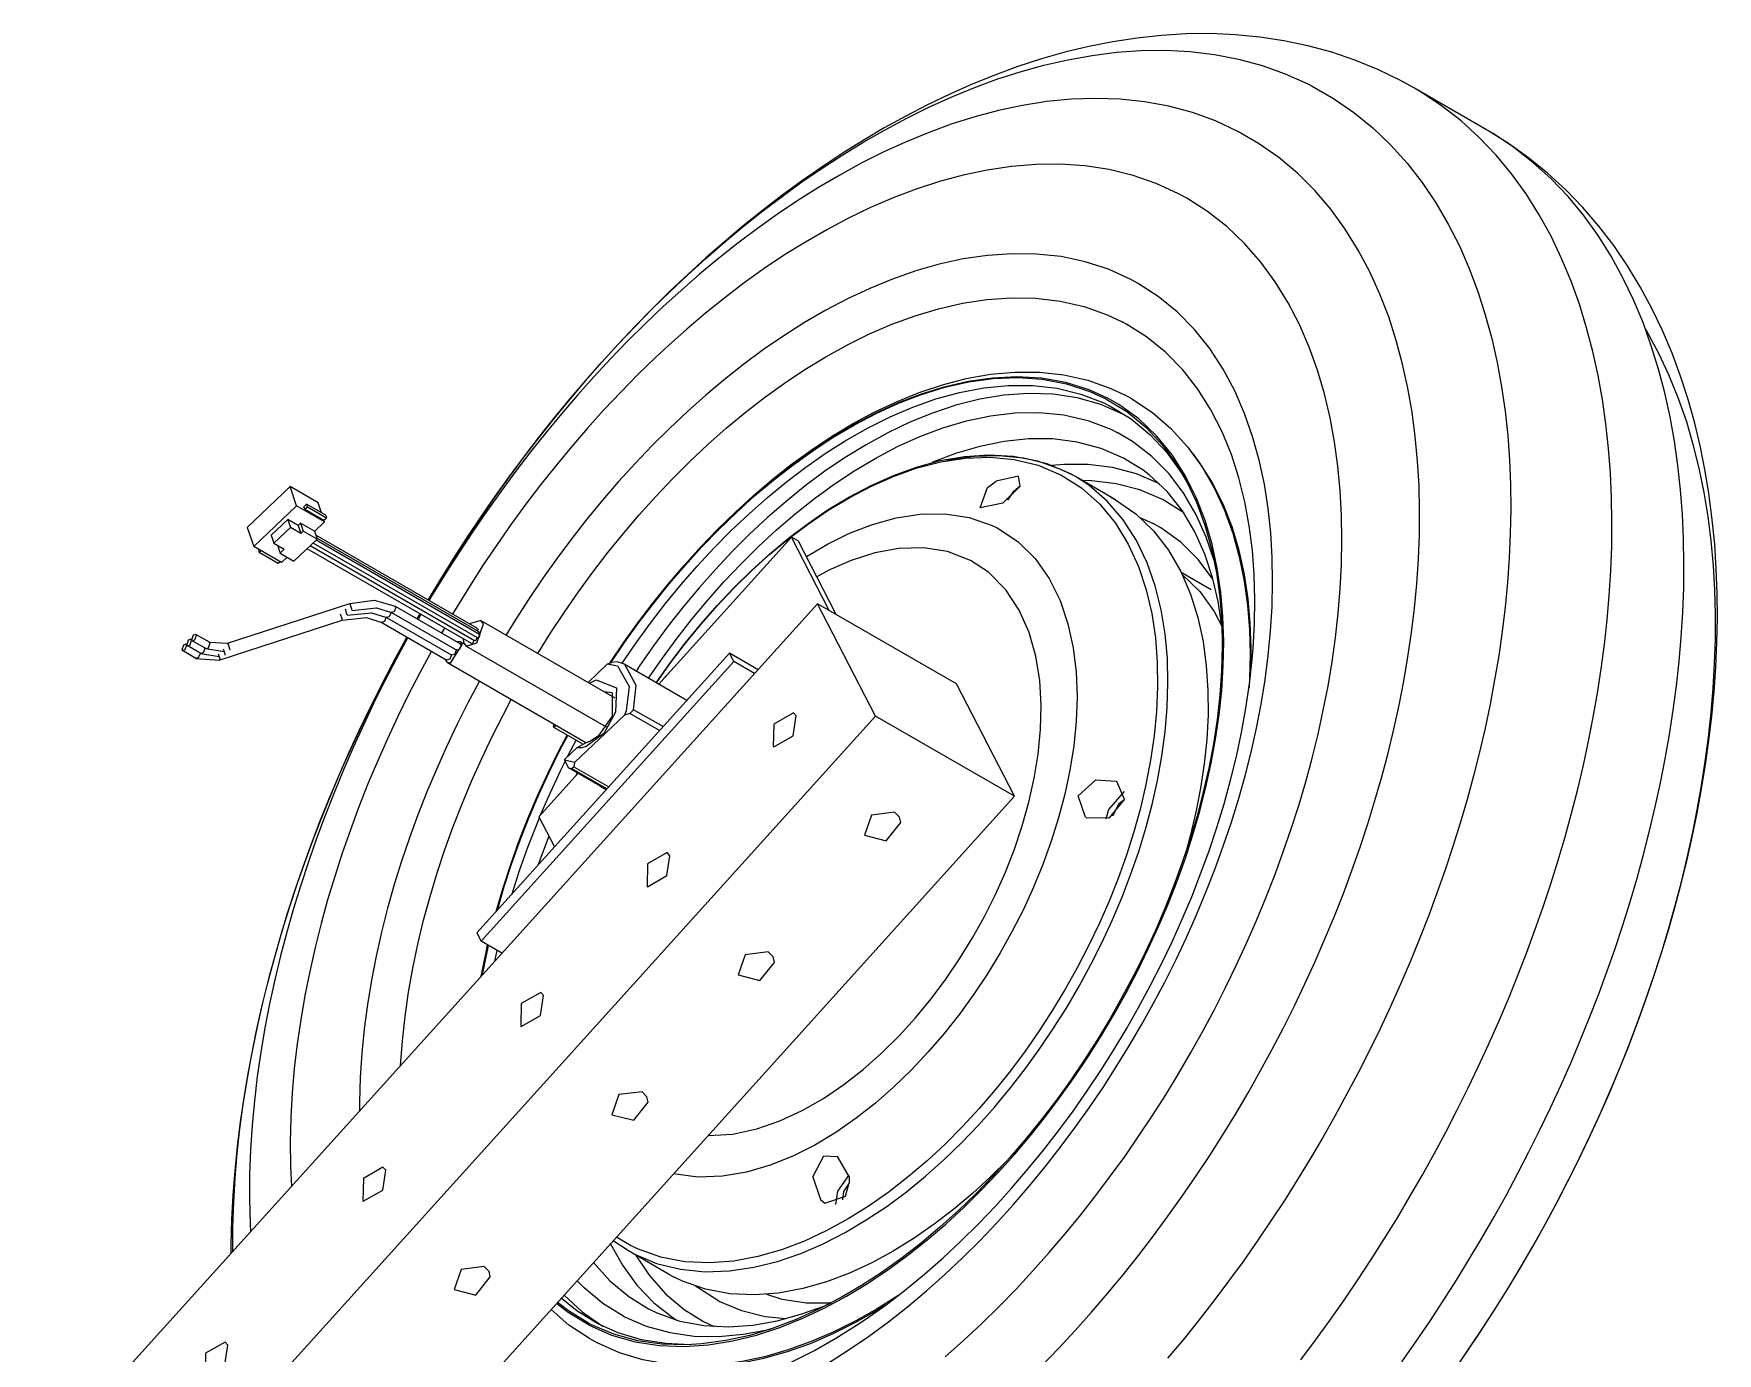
# Model space of a CAD drawing. Header units: millimetres. Extents: x -912 to 1332, y -1066 to 1362.
# Drawn here: x 989.4 to 1332.1, y 463.1 to 731.7 of the extents above; entities that cross this region are included whole.
import ezdxf

# ---------------------------------------------------------------- set-up
doc = ezdxf.new("R2010")
doc.units = ezdxf.units.MM
doc.layers.add('IsoView', color=7, linetype='CONTINUOUS')

msp = doc.modelspace()

# ---------------------------------------------------------------- linework, layer by layer
at = {"layer": 'IsoView'}
for p, q in [((1285.17, 712.18), (1270.53, 720.63)), ((1209.66, 636.84), (1201.47, 641.57)), ((1041.65, 639.53), (1032.89, 631.23)), ((1042.94, 635.61), (1041.65, 639.53)), ((1047.3, 636.26), (1041.65, 639.53)), ((1034.19, 627.32), (1042.94, 635.61)), ((1048.6, 632.35), (1042.94, 635.61)), ((1044.43, 635.44), (1044.97, 635.95)), ((1044.6, 634.92), (1044.43, 635.44)), ((1044.6, 634.92), (1045.14, 635.43)), ((1044.6, 634.92), (1048.49, 632.67)), ((1048.86, 633.7), (1044.97, 635.95)), ((1045.14, 635.43), (1044.97, 635.95)), ((1045.14, 635.43), (1049.03, 633.18)), ((1047.98, 634.21), (1047.3, 636.26)), ((1032.89, 631.23), (1034.19, 627.32)), ((1041.12, 632.83), (1037.76, 629.64)), ((1041.66, 631.2), (1038.3, 628.01)), ((1043.25, 631.61), (1041.12, 632.83)), ((1041.12, 632.83), (1041.66, 631.2)), ((1043.79, 629.97), (1041.66, 631.2)), ((1043.74, 632.07), (1043.25, 631.61)), ((1043.25, 631.61), (1043.79, 629.97)), ((1046.57, 630.44), (1043.74, 632.07)), ((1043.74, 632.07), (1044.28, 630.44)), ((1046.57, 630.42), (1048.6, 632.35)), ((1048.49, 632.67), (1049.03, 633.18)), ((1048.6, 632.35), (1048.49, 632.67)), ((1048.86, 633.7), (1049.03, 633.18)), ((1039.84, 624.05), (1034.19, 627.32)), ((1037.76, 629.64), (1038.3, 628.01)), ((1038.3, 628.01), (1040.42, 626.78)), ((1039.03, 627.59), (1039.56, 625.97)), ((1042.39, 624.34), (1047.11, 628.81)), ((1044.28, 630.44), (1043.79, 629.97)), ((1047.11, 628.81), (1044.28, 630.44)), ((1079.13, 608.14), (1045.67, 627.45)), ((1079.73, 608.71), (1046.28, 628.02)), ((1046.57, 630.44), (1047.11, 628.81)), ((1079.77, 610.62), (1046.83, 629.64)), ((1080.16, 609.45), (1046.92, 628.63)), ((1079.96, 610.03), (1047.02, 629.05)), ((1143.67, 629.23), (1116.65, 599.32)), ((1145.08, 628.41), (1143.67, 629.23)), ((1151.36, 614.32), (1143.67, 629.23)), ((1152.78, 613.5), (1145.08, 628.41)), ((1035.22, 626.72), (1035.14, 626.64)), ((1035.14, 626.64), (1035.31, 626.11)), ((1035.67, 626.46), (1035.31, 626.11)), ((1039.2, 623.87), (1035.31, 626.11)), ((1039.56, 624.21), (1039.2, 623.87)), ((1040.42, 626.78), (1039.56, 625.97)), ((1039.56, 625.97), (1042.39, 624.34)), ((1039.84, 624.05), (1041, 625.14)), ((1078.52, 607.56), (1045.07, 626.88)), ((1229.12, 618.51), (1223.03, 622.02)), ((1149, 615.68), (956.2, 402.21)), ((1028.88, 607.66), (1053.76, 615.75)), ((1062.24, 613.87), (1075.53, 606.2)), ((1062.99, 615.17), (1076.28, 607.5)), ((1160.8, 592.81), (1149, 615.68)), ((1177.29, 599.35), (1149, 615.68)), ((1027.35, 604.25), (1052.23, 612.34)), ((1060.25, 611.88), (1073.54, 604.21)), ((1061.25, 612.88), (1074.54, 605.2)), ((1080.45, 612.28), (1107.72, 596.53)), ((1020.53, 607.4), (1020.43, 607.46)), ((1023.43, 605.56), (1020.68, 607.15)), ((1021.52, 608.39), (1021.43, 608.45)), ((1024.43, 606.56), (1021.67, 608.15)), ((1025.18, 607.86), (1022.42, 609.45)), ((1076.16, 608.02), (1077.04, 607.51)), ((1077.45, 607.08), (1105.98, 590.61)), ((1022.43, 604.57), (1019.68, 606.16)), ((1073.66, 603.69), (1101.81, 587.44)), ((1131.02, 605.61), (1079.61, 548.69)), ((1080.49, 546.97), (1131.91, 603.9)), ((1102.27, 599.68), (1106.25, 603.45)), ((1122.36, 596.02), (1109.6, 603.39)), ((1136.87, 602.24), (1131.02, 605.61)), ((1131.91, 603.9), (1131.02, 605.61)), ((1136.15, 601.45), (1131.91, 603.9)), ((1189.08, 576.48), (1177.29, 599.35)), ((1099.53, 583.37), (1109.7, 593)), ((1116.79, 589.85), (1110.78, 593.32)), ((1117.52, 590.66), (1111.53, 594.12)), ((968, 379.33), (1160.8, 592.81)), ((1095.24, 590.63), (1095.31, 590.52)), ((1095.75, 590.93), (1095.31, 590.52)), ((1101.13, 587.16), (1095.31, 590.52)), ((1189.08, 576.48), (1160.8, 592.81)), ((1099.98, 586.37), (1097.47, 583.99)), ((1097.47, 583.99), (1097.49, 583.83)), ((1100.26, 581.16), (1092.26, 572.3)), ((1104.68, 578.61), (1098.31, 582.28)), ((1106.07, 577.98), (1098.88, 582.13)), ((1099.37, 582.51), (1106.46, 578.42)), ((1047.7, 419.93), (1189.08, 576.48)), ((1092.26, 572.3), (1095.41, 566.18)), ((1079.61, 548.69), (1080.49, 546.97)), ((1084.74, 544.52), (1080.49, 546.97)), ((1152.99, 503.16), (1153.03, 503.13)), ((1118.66, 479.22), (1110.47, 483.95))]:
    msp.add_line(p, q, dxfattribs=at)
for points in [[(1267.51, 722.29), (1263.01, 724.46), (1258.38, 726.35), (1253.64, 727.96), (1248.82, 729.27), (1243.93, 730.31), (1238.99, 731.05), (1234.01, 731.53), (1229.01, 731.74), (1224.01, 731.68), (1219.02, 731.39), (1214.05, 730.85), (1209.11, 730.09), (1204.21, 729.12), (1199.35, 727.94), (1194.54, 726.58), (1189.78, 725.04), (1185.09, 723.32), (1180.45, 721.45), (1175.88, 719.43), (1171.37, 717.26), (1166.93, 714.97), (1162.55, 712.55), (1158.25, 710), (1154.01, 707.35), (1149.84, 704.59), (1145.74, 701.73), (1141.7, 698.78), (1137.74, 695.73), (1133.84, 692.6), (1130.01, 689.39), (1126.25, 686.1), (1122.55, 682.73), (1118.92, 679.29), (1115.36, 675.79), (1111.86, 672.21), (1108.43, 668.58), (1105.06, 664.88), (1101.76, 661.13), (1098.52, 657.32), (1095.35, 653.45), (1092.24, 649.53), (1089.2, 645.56), (1086.23, 641.55), (1083.31, 637.48), (1080.47, 633.37), (1077.69, 629.21), (1074.98, 625.01), (1072.33, 620.77), (1069.75, 616.49), (1069.71, 616.43)], [(1069.71, 616.43), (1072.29, 620.71), (1074.94, 624.95), (1077.65, 629.15), (1080.43, 633.31), (1083.28, 637.42), (1086.19, 641.49), (1089.16, 645.5), (1092.2, 649.47), (1095.31, 653.39), (1098.48, 657.25), (1101.72, 661.06), (1105.03, 664.82), (1108.4, 668.51), (1111.83, 672.14), (1115.34, 675.71), (1118.9, 679.21), (1122.54, 682.64), (1126.25, 686), (1130.02, 689.28), (1133.86, 692.48), (1137.78, 695.59), (1141.76, 698.62), (1145.81, 701.54), (1149.93, 704.37), (1154.13, 707.09), (1158.4, 709.7), (1162.74, 712.18), (1167.15, 714.53), (1171.63, 716.75), (1176.18, 718.81), (1180.81, 720.71), (1185.5, 722.44), (1190.25, 723.98), (1195.07, 725.32), (1199.94, 726.44), (1204.87, 727.32), (1209.83, 727.95), (1214.81, 728.3), (1219.81, 728.35), (1224.8, 728.09), (1229.77, 727.49), (1234.67, 726.54), (1239.5, 725.23), (1244.2, 723.54), (1248.76, 721.49), (1249.69, 721.02)], [(1249.69, 721.02), (1254.02, 718.53), (1258.14, 715.7), (1262.02, 712.54), (1265.63, 709.09), (1268.98, 705.38), (1272.06, 701.44), (1274.85, 697.29), (1277.37, 692.98), (1279.63, 688.52), (1281.64, 683.94), (1283.4, 679.26), (1284.92, 674.5), (1286.23, 669.67), (1287.32, 664.79), (1288.22, 659.87), (1288.93, 654.92), (1289.47, 649.95), (1289.83, 644.97), (1290.04, 639.97), (1290.1, 634.97), (1290.01, 629.97), (1289.79, 624.98), (1289.43, 619.99), (1288.95, 615.01), (1288.36, 610.05), (1287.65, 605.1), (1286.82, 600.17), (1285.9, 595.25), (1284.87, 590.36), (1283.74, 585.49), (1282.52, 580.64), (1281.2, 575.82), (1279.8, 571.02), (1278.31, 566.25), (1276.73, 561.5), (1275.07, 556.79), (1273.33, 552.1), (1271.52, 547.44), (1269.62, 542.81), (1267.65, 538.22), (1265.6, 533.66), (1263.48, 529.13), (1261.29, 524.63), (1259.03, 520.18), (1256.69, 515.75), (1254.29, 511.37), (1251.82, 507.02), (1249.28, 502.71), (1246.68, 498.45), (1244.01, 494.22), (1241.27, 490.04), (1238.46, 485.9), (1235.59, 481.81), (1232.65, 477.76), (1229.65, 473.76), (1226.58, 469.81), (1223.45, 465.92), (1220.25, 462.07)], [(1247.36, 461.75), (1250.35, 465.76), (1253.29, 469.8), (1256.16, 473.9), (1258.97, 478.03), (1261.71, 482.21), (1264.4, 486.43), (1267.02, 490.69), (1269.57, 494.99), (1272.07, 499.32), (1274.49, 503.69), (1276.86, 508.1), (1279.15, 512.54), (1281.38, 517.02), (1283.54, 521.53), (1285.63, 526.07), (1287.66, 530.64), (1289.61, 535.24), (1291.49, 539.88), (1293.29, 544.54), (1295.02, 549.23), (1296.68, 553.95), (1298.25, 558.69), (1299.75, 563.46), (1301.16, 568.26), (1302.49, 573.08), (1303.73, 577.92), (1304.88, 582.79), (1305.94, 587.68), (1306.9, 592.58), (1307.76, 597.51), (1308.53, 602.45), (1309.18, 607.41), (1309.73, 612.38), (1310.16, 617.36), (1310.47, 622.35), (1310.65, 627.34), (1310.7, 632.34), (1310.62, 637.34), (1310.39, 642.34), (1310.01, 647.32), (1309.47, 652.29), (1308.77, 657.24), (1307.88, 662.16), (1306.81, 667.05), (1305.54, 671.88), (1304.07, 676.66), (1302.38, 681.37), (1300.46, 685.98), (1298.3, 690.49), (1295.89, 694.87), (1293.23, 699.1), (1290.3, 703.16), (1287.12, 707.01), (1283.67, 710.63), (1279.97, 714), (1276.03, 717.07), (1271.87, 719.84), (1270.53, 720.63)], [(1270.53, 720.63), (1267.51, 722.29)], [(1270.53, 720.63), (1268.09, 721.97)], [(1234.54, 711.84), (1230.01, 713.96), (1225.31, 715.66), (1220.49, 716.97), (1215.57, 717.88), (1210.6, 718.41), (1205.6, 718.57), (1200.61, 718.4), (1195.63, 717.92), (1190.69, 717.14), (1185.8, 716.1), (1180.97, 714.81), (1176.21, 713.3), (1171.51, 711.58), (1166.89, 709.67), (1162.35, 707.59), (1157.88, 705.34), (1153.49, 702.95), (1149.18, 700.41), (1144.95, 697.75), (1140.8, 694.96), (1136.72, 692.07), (1132.72, 689.07), (1128.8, 685.96), (1124.96, 682.77), (1121.19, 679.48), (1117.49, 676.12), (1113.87, 672.67), (1110.32, 669.15), (1106.85, 665.55), (1103.45, 661.89), (1100.12, 658.16), (1096.86, 654.37), (1093.67, 650.51), (1090.56, 646.6), (1087.51, 642.63), (1084.54, 638.61), (1081.64, 634.54), (1078.81, 630.42), (1076.06, 626.25), (1073.37, 622.03), (1070.76, 617.76), (1069.9, 616.32)], [(1194.54, 460.46), (1198.01, 464.06), (1201.42, 467.72), (1204.75, 471.45), (1208.01, 475.24), (1211.19, 479.1), (1214.31, 483.01), (1217.35, 486.98), (1220.32, 491), (1223.22, 495.07), (1226.05, 499.19), (1228.81, 503.36), (1231.49, 507.58), (1234.1, 511.85), (1236.64, 516.15), (1239.1, 520.51), (1241.49, 524.9), (1243.8, 529.33), (1246.04, 533.8), (1248.2, 538.31), (1250.27, 542.86), (1252.27, 547.45), (1254.19, 552.06), (1256.02, 556.72), (1257.76, 561.4), (1259.42, 566.12), (1260.98, 570.87), (1262.46, 575.65), (1263.83, 580.45), (1265.11, 585.29), (1266.29, 590.15), (1267.36, 595.03), (1268.32, 599.94), (1269.16, 604.87), (1269.89, 609.81), (1270.49, 614.78), (1270.97, 619.75), (1271.3, 624.74), (1271.49, 629.74), (1271.54, 634.74), (1271.42, 639.74), (1271.13, 644.73), (1270.66, 649.71), (1270.01, 654.66), (1269.15, 659.59), (1268.08, 664.47), (1266.78, 669.3), (1265.25, 674.06), (1263.45, 678.72), (1261.39, 683.28), (1259.04, 687.69), (1256.4, 691.93), (1253.46, 695.98), (1250.22, 699.78), (1246.68, 703.31), (1242.85, 706.53), (1238.76, 709.4), (1234.54, 711.84)], [(1267.93, 461.35), (1270.8, 465.44), (1273.61, 469.58), (1276.36, 473.76), (1279.04, 477.98), (1281.66, 482.23), (1284.22, 486.53), (1286.71, 490.87), (1289.14, 495.24), (1291.5, 499.64), (1293.8, 504.09), (1296.03, 508.56), (1298.19, 513.07), (1300.28, 517.61), (1302.3, 522.18), (1304.25, 526.79), (1306.13, 531.42), (1307.94, 536.08), (1309.67, 540.77), (1311.32, 545.49), (1312.9, 550.24), (1314.39, 555.01), (1315.8, 559.81), (1317.13, 564.63), (1318.37, 569.47), (1319.52, 574.34), (1320.58, 579.22), (1321.54, 584.13), (1322.41, 589.05), (1323.17, 593.99), (1323.83, 598.95), (1324.37, 603.92), (1324.8, 608.9), (1325.11, 613.89), (1325.3, 618.89), (1325.35, 623.89), (1325.26, 628.89), (1325.04, 633.88), (1324.66, 638.87), (1324.12, 643.84), (1323.41, 648.79), (1322.53, 653.71), (1321.46, 658.59), (1320.19, 663.43), (1318.71, 668.21), (1317.02, 672.91), (1315.1, 677.53), (1312.94, 682.04), (1310.54, 686.42), (1307.87, 690.65), (1304.95, 694.7), (1301.76, 698.56), (1298.32, 702.18), (1294.62, 705.54), (1290.68, 708.62), (1286.51, 711.38), (1285.17, 712.18)], [(1278.38, 459.32), (1281.23, 463.43), (1284.01, 467.58), (1286.72, 471.78), (1289.37, 476.02), (1291.95, 480.31), (1294.46, 484.63), (1296.9, 488.99), (1299.28, 493.39), (1301.59, 497.83), (1303.82, 502.3), (1305.99, 506.81), (1308.08, 511.35), (1310.1, 515.92), (1312.04, 520.53), (1313.91, 525.17), (1315.7, 529.84), (1317.41, 534.53), (1319.04, 539.26), (1320.59, 544.01), (1322.05, 548.79), (1323.43, 553.6), (1324.72, 558.43), (1325.92, 563.29), (1327.02, 568.16), (1328.02, 573.06), (1328.93, 577.98), (1329.73, 582.91), (1330.43, 587.87), (1331.01, 592.83), (1331.48, 597.81), (1331.83, 602.8), (1332.05, 607.79), (1332.15, 612.79), (1332.11, 617.79), (1331.93, 622.79), (1331.61, 627.78), (1331.13, 632.75), (1330.49, 637.71), (1329.69, 642.65), (1328.72, 647.55), (1327.56, 652.42), (1326.22, 657.23), (1324.68, 661.99), (1322.94, 666.68), (1321, 671.28), (1318.84, 675.79), (1316.47, 680.19), (1313.87, 684.47), (1311.06, 688.6), (1308.02, 692.57), (1304.76, 696.36), (1301.28, 699.95), (1297.6, 703.33), (1293.72, 706.48), (1289.65, 709.39), (1285.41, 712.04), (1285.17, 712.18)], [(1222.47, 699.13), (1217.93, 701.22), (1213.21, 702.86), (1208.36, 704.06), (1203.42, 704.81), (1198.43, 705.16), (1193.43, 705.11), (1188.45, 704.71), (1183.51, 703.97), (1178.61, 702.94), (1173.79, 701.64), (1169.03, 700.09), (1164.36, 698.31), (1159.77, 696.33), (1155.27, 694.16), (1150.85, 691.82), (1146.52, 689.32), (1142.28, 686.68), (1138.12, 683.9), (1134.05, 680.99), (1130.07, 677.97), (1126.17, 674.84), (1122.36, 671.6), (1118.63, 668.27), (1116, 665.82)], [(1174.99, 462.34), (1178.72, 465.67), (1182.37, 469.09), (1185.94, 472.6), (1189.42, 476.18), (1192.82, 479.85), (1196.15, 483.58), (1199.39, 487.39), (1202.55, 491.26), (1205.64, 495.19), (1208.64, 499.19), (1211.57, 503.25), (1214.41, 507.36), (1217.18, 511.52), (1219.86, 515.74), (1222.46, 520.01), (1224.98, 524.33), (1227.42, 528.69), (1229.78, 533.11), (1232.05, 537.56), (1234.23, 542.06), (1236.32, 546.6), (1238.33, 551.18), (1240.24, 555.8), (1242.06, 560.45), (1243.79, 565.15), (1245.41, 569.88), (1246.94, 574.64), (1248.35, 579.43), (1249.66, 584.26), (1250.86, 589.11), (1251.94, 593.99), (1252.9, 598.9), (1253.73, 603.83), (1254.43, 608.78), (1254.98, 613.75), (1255.39, 618.74), (1255.64, 623.73), (1255.73, 628.73), (1255.64, 633.73), (1255.37, 638.72), (1254.9, 643.7), (1254.21, 648.65), (1253.3, 653.56), (1252.15, 658.43), (1250.73, 663.22), (1249.04, 667.93), (1247.06, 672.52), (1244.76, 676.96), (1242.14, 681.21), (1239.19, 685.25), (1235.9, 689.01), (1232.28, 692.46), (1228.35, 695.54), (1224.13, 698.23), (1222.47, 699.13)], [(1212.75, 681.72), (1208.2, 683.78), (1203.44, 685.31), (1198.55, 686.34), (1193.58, 686.87), (1188.58, 686.95), (1183.6, 686.6), (1178.65, 685.88), (1173.77, 684.81), (1168.96, 683.43), (1164.24, 681.78), (1159.62, 679.87), (1155.09, 677.75), (1150.67, 675.43), (1146.34, 672.92), (1142.11, 670.25), (1137.99, 667.42), (1133.96, 664.46), (1130.04, 661.36), (1126.21, 658.15), (1122.47, 654.82), (1118.84, 651.39), (1115.29, 647.87), (1111.84, 644.25), (1108.48, 640.54), (1105.22, 636.76), (1102.04, 632.9), (1098.96, 628.96), (1095.97, 624.95), (1093.07, 620.88), (1090.26, 616.74), (1087.55, 612.54), (1085.56, 609.33)], [(1151.01, 461.03), (1155.23, 463.7), (1159.36, 466.52), (1163.39, 469.49), (1167.31, 472.58), (1171.14, 475.8), (1174.88, 479.12), (1178.51, 482.55), (1182.06, 486.08), (1185.51, 489.7), (1188.87, 493.4), (1192.13, 497.19), (1195.31, 501.05), (1198.39, 504.99), (1201.38, 509), (1204.28, 513.07), (1207.09, 517.21), (1209.8, 521.41), (1212.42, 525.66), (1214.95, 529.98), (1217.38, 534.35), (1219.71, 538.77), (1221.95, 543.24), (1224.08, 547.76), (1226.12, 552.33), (1228.05, 556.94), (1229.87, 561.6), (1231.58, 566.3), (1233.17, 571.04), (1234.65, 575.81), (1236, 580.63), (1237.23, 585.47), (1238.32, 590.35), (1239.27, 595.26), (1240.07, 600.2), (1240.72, 605.15), (1241.2, 610.13), (1241.51, 615.12), (1241.62, 620.12), (1241.54, 625.12), (1241.25, 630.11), (1240.72, 635.08), (1239.94, 640.02), (1238.89, 644.91), (1237.55, 649.72), (1235.89, 654.44), (1233.9, 659.02), (1231.54, 663.43), (1228.81, 667.62), (1225.69, 671.53), (1222.19, 675.09), (1218.33, 678.26), (1214.13, 680.97), (1212.75, 681.72)], [(1092.05, 605.58), (1094.7, 609.82), (1097.45, 613.99), (1100.31, 618.1), (1103.26, 622.14), (1106.3, 626.1), (1109.45, 629.99), (1112.69, 633.79), (1116.03, 637.51), (1119.47, 641.14), (1123.01, 644.67), (1126.65, 648.1), (1130.4, 651.41), (1134.24, 654.61), (1138.19, 657.67), (1142.25, 660.6), (1146.41, 663.37), (1150.68, 665.97), (1155.05, 668.39), (1159.54, 670.6), (1164.13, 672.58), (1168.82, 674.31), (1173.6, 675.75), (1178.48, 676.88), (1183.42, 677.63), (1188.4, 677.99), (1193.4, 677.89), (1198.36, 677.31), (1203.23, 676.19), (1207.95, 674.52), (1210.98, 673.09)], [(1237.66, 606.59), (1237.94, 611.58), (1238.02, 616.58), (1237.88, 621.58), (1237.5, 626.57), (1236.87, 631.52), (1235.96, 636.44), (1234.75, 641.29), (1233.22, 646.05), (1231.33, 650.68), (1229.06, 655.13), (1226.4, 659.36), (1223.32, 663.3), (1219.83, 666.88), (1215.96, 670.03), (1211.73, 672.69), (1210.98, 673.09)], [(1278.76, 459.85), (1281.59, 463.97), (1284.36, 468.13), (1287.07, 472.34), (1289.71, 476.59), (1292.28, 480.87), (1294.78, 485.2), (1297.22, 489.57), (1299.58, 493.97), (1301.88, 498.41), (1304.11, 502.89), (1306.26, 507.4), (1308.34, 511.95), (1310.35, 516.53), (1312.28, 521.14), (1314.14, 525.78), (1315.92, 530.46), (1317.62, 535.16), (1319.23, 539.89), (1320.77, 544.65), (1322.21, 549.43), (1323.57, 554.25), (1324.84, 559.08), (1326.01, 563.94), (1327.09, 568.83), (1328.07, 573.73), (1328.94, 578.65), (1329.7, 583.59), (1330.36, 588.55), (1330.89, 593.52), (1331.31, 598.5), (1331.59, 603.5), (1331.75, 608.49), (1331.76, 613.49), (1331.63, 618.49), (1331.34, 623.48), (1330.89, 628.46), (1330.26, 633.42), (1329.46, 638.36), (1328.46, 643.26), (1327.25, 648.11), (1325.84, 652.9), (1324.19, 657.62), (1322.31, 662.26), (1320.17, 666.78), (1317.78, 671.17), (1317.51, 671.62)], [(1116, 665.82), (1112.41, 662.34), (1108.9, 658.78), (1105.48, 655.14), (1102.13, 651.42), (1098.86, 647.64), (1095.68, 643.78), (1092.57, 639.87), (1089.54, 635.89), (1086.6, 631.85), (1083.73, 627.75), (1080.94, 623.6), (1078.24, 619.4), (1075.61, 615.14), (1074.67, 613.57)], [(1106.7, 603.59), (1109.5, 607.73), (1112.41, 611.79), (1115.43, 615.78), (1118.56, 619.68), (1121.8, 623.48), (1125.16, 627.19), (1128.62, 630.79), (1132.2, 634.29), (1135.89, 637.66), (1139.7, 640.9), (1143.62, 644), (1147.67, 646.94), (1151.83, 649.71), (1156.11, 652.3), (1160.5, 654.67), (1165.02, 656.81), (1169.66, 658.69), (1174.4, 660.27), (1179.24, 661.52), (1184.16, 662.39), (1189.14, 662.84), (1194.14, 662.82), (1199.1, 662.28), (1203.98, 661.18), (1208.69, 659.51), (1211.49, 658.19)], [(1106.79, 603.61), (1109.59, 607.75), (1112.51, 611.82), (1115.53, 615.8), (1118.67, 619.69), (1121.92, 623.49), (1125.28, 627.19), (1128.75, 630.79), (1132.34, 634.27), (1136.04, 637.63), (1139.86, 640.86), (1143.8, 643.94), (1147.86, 646.86), (1152.04, 649.6), (1156.34, 652.15), (1160.76, 654.48), (1165.31, 656.57), (1169.97, 658.37), (1174.74, 659.86), (1179.61, 660.98), (1184.56, 661.69), (1189.55, 661.93), (1194.54, 661.64), (1199.46, 660.77), (1204.23, 659.28), (1207.92, 657.61)], [(1106.88, 603.64), (1109.68, 607.78), (1112.6, 611.84), (1115.63, 615.82), (1118.77, 619.71), (1122.02, 623.5), (1125.38, 627.2), (1128.86, 630.8), (1132.45, 634.27), (1136.16, 637.63), (1139.98, 640.85), (1143.93, 643.92), (1147.99, 646.83), (1152.18, 649.57), (1156.48, 652.11), (1160.91, 654.42), (1165.47, 656.49), (1170.14, 658.28), (1174.92, 659.74), (1179.79, 660.84), (1184.74, 661.51), (1189.74, 661.72), (1194.72, 661.38), (1199.64, 660.46), (1204.39, 658.92), (1207.68, 657.41)], [(1109.21, 603.59), (1112.04, 607.71), (1114.98, 611.75), (1118.04, 615.71), (1121.21, 619.57), (1124.5, 623.34), (1127.89, 627.01), (1131.4, 630.57), (1135.03, 634.01), (1138.78, 637.32), (1142.64, 640.5), (1146.62, 643.52), (1150.72, 646.38), (1154.95, 649.05), (1159.3, 651.51), (1163.78, 653.74), (1168.37, 655.71), (1173.08, 657.38), (1177.9, 658.71), (1182.81, 659.64), (1187.79, 660.14), (1192.78, 660.13), (1197.75, 659.56), (1202.6, 658.38), (1207.26, 656.56), (1208.54, 655.93)], [(1211.24, 654.24), (1206.66, 656.23), (1201.85, 657.59), (1196.91, 658.33), (1191.92, 658.5), (1186.93, 658.14), (1182, 657.32), (1177.15, 656.09), (1172.41, 654.51), (1167.78, 652.62), (1163.27, 650.46), (1158.89, 648.06), (1154.63, 645.45), (1150.49, 642.64), (1146.47, 639.66), (1142.58, 636.53), (1138.8, 633.25), (1135.15, 629.84), (1131.6, 626.31), (1128.18, 622.67), (1124.86, 618.93), (1121.66, 615.09), (1118.57, 611.16), (1115.6, 607.14), (1112.74, 603.04), (1112.03, 601.99)], [(1212.98, 657.37), (1211.49, 658.19)], [(1102.48, 468.8), (1107.06, 466.8), (1111.87, 465.43), (1116.81, 464.67), (1121.8, 464.49), (1126.79, 464.82), (1131.72, 465.61), (1136.58, 466.81), (1141.33, 468.36), (1145.97, 470.22), (1150.49, 472.35), (1154.89, 474.73), (1159.17, 477.31), (1163.32, 480.09), (1167.36, 483.05), (1171.27, 486.16), (1175.07, 489.41), (1178.75, 492.79), (1182.32, 496.3), (1185.77, 499.91), (1189.11, 503.63), (1192.34, 507.45), (1195.45, 511.36), (1198.46, 515.36), (1201.35, 519.44), (1204.13, 523.59), (1206.8, 527.82), (1209.35, 532.12), (1211.79, 536.48), (1214.11, 540.91), (1216.31, 545.4), (1218.39, 549.95), (1220.34, 554.55), (1222.16, 559.21), (1223.85, 563.92), (1225.39, 568.67), (1226.79, 573.47), (1228.03, 578.32), (1229.11, 583.2), (1230.02, 588.12), (1230.74, 593.06), (1231.27, 598.03), (1231.58, 603.02), (1231.67, 608.02), (1231.51, 613.02), (1231.08, 618), (1230.35, 622.95), (1229.3, 627.83), (1227.88, 632.63), (1226.07, 637.29), (1223.84, 641.76), (1221.16, 645.97), (1218, 649.85), (1214.38, 653.3), (1210.34, 656.23), (1207.92, 657.61)], [(1207.68, 657.41), (1211.94, 654.8), (1215.8, 651.63), (1219.21, 647.98), (1222.15, 643.94), (1223.96, 640.89)], [(1208.54, 655.93), (1212.8, 653.31), (1216.65, 650.13), (1220.06, 646.48), (1222.98, 642.43), (1224.32, 640.2)], [(1212.98, 657.37), (1217.14, 654.6), (1220.92, 651.34), (1224.29, 647.65), (1227.23, 643.61), (1229.73, 639.28), (1231.81, 634.74), (1233.5, 630.03), (1234.83, 625.21), (1235.82, 620.31), (1236.49, 615.36), (1236.89, 610.37), (1237.02, 605.38), (1236.91, 600.38), (1236.82, 598.61)], [(1114.58, 600.52), (1117.42, 604.63), (1120.39, 608.65), (1123.47, 612.59), (1126.66, 616.44), (1129.98, 620.18), (1133.41, 623.82), (1136.96, 627.34), (1140.63, 630.73), (1144.42, 633.99), (1148.34, 637.09), (1152.38, 640.04), (1156.55, 642.79), (1160.85, 645.35), (1165.28, 647.67), (1169.83, 649.73), (1174.51, 651.5), (1179.3, 652.93), (1184.19, 653.96), (1189.15, 654.55), (1194.15, 654.62), (1199.12, 654.12), (1203.99, 652.99), (1208.65, 651.21), (1210, 650.54)], [(1212.29, 653.66), (1211.24, 654.24)], [(1211.28, 645.35), (1206.69, 647.32), (1201.86, 648.61), (1196.9, 649.23), (1191.91, 649.25), (1186.94, 648.72), (1182.04, 647.72), (1177.24, 646.31), (1172.57, 644.55), (1172.3, 644.44)], [(1229.73, 624.52), (1228.11, 629.24), (1226.06, 633.8), (1223.54, 638.12), (1220.53, 642.11), (1217.03, 645.68), (1213.08, 648.73), (1210, 650.54)], [(1116.14, 599.61), (1119.03, 603.69), (1122.06, 607.67), (1125.22, 611.54), (1128.52, 615.3), (1131.95, 618.94), (1135.51, 622.45), (1139.22, 625.8), (1143.06, 629), (1147.04, 632.02), (1151.17, 634.84), (1155.45, 637.44), (1159.87, 639.77), (1164.43, 641.82), (1169.13, 643.52), (1173.95, 644.83), (1178.88, 645.69), (1183.86, 646.01), (1188.85, 645.72), (1193.75, 644.77), (1198.46, 643.1), (1200.28, 642.22)], [(1116.17, 599.6), (1119.06, 603.67), (1122.09, 607.65), (1125.26, 611.52), (1128.56, 615.28), (1131.99, 618.91), (1135.56, 622.41), (1139.27, 625.77), (1143.12, 628.95), (1147.11, 631.96), (1151.25, 634.77), (1155.54, 637.34), (1159.97, 639.65), (1164.55, 641.66), (1169.26, 643.32), (1174.1, 644.56), (1179.04, 645.32), (1184.04, 645.51), (1189.01, 645.05), (1193.87, 643.87), (1198.47, 641.94), (1198.48, 641.93)], [(1200.33, 642.2), (1195.73, 644.14), (1190.88, 645.33), (1185.9, 645.82), (1180.91, 645.65), (1175.96, 644.93), (1175.32, 644.8)], [(1215.27, 642.89), (1211.28, 645.35)], [(1237.21, 601.72), (1237.26, 606.72), (1237.08, 611.72), (1236.62, 616.7), (1235.86, 621.64), (1234.79, 626.52), (1233.35, 631.31), (1231.53, 635.96), (1229.29, 640.43), (1226.6, 644.64), (1225.28, 646.39)], [(1198.48, 641.93), (1202.7, 639.26), (1206.43, 635.94), (1209.61, 632.08), (1212.23, 627.82), (1214.3, 623.28), (1215.88, 618.54), (1217.02, 613.67), (1217.76, 608.73), (1218.14, 603.74), (1218.21, 598.74), (1217.98, 593.75), (1217.5, 588.77), (1216.78, 583.83), (1215.84, 578.91), (1214.69, 574.05), (1213.36, 569.23), (1211.84, 564.47), (1210.16, 559.76), (1208.31, 555.11), (1206.3, 550.53), (1204.15, 546.02), (1201.85, 541.58), (1199.41, 537.22), (1196.83, 532.94), (1194.11, 528.74), (1191.26, 524.63), (1188.27, 520.62), (1185.15, 516.72), (1181.9, 512.92), (1178.51, 509.25), (1174.98, 505.7), (1171.32, 502.3), (1167.51, 499.06), (1163.56, 495.99), (1159.47, 493.11), (1155.24, 490.46), (1150.85, 488.06), (1146.32, 485.95), (1141.65, 484.18), (1136.84, 482.79), (1131.93, 481.87), (1126.95, 481.49), (1121.96, 481.73), (1117.05, 482.67), (1112.35, 484.36), (1110.89, 485.07)], [(1111.61, 483.33), (1116.21, 481.39), (1121.06, 480.19), (1126.04, 479.71), (1131.03, 479.87), (1135.98, 480.6), (1140.83, 481.8), (1145.55, 483.43), (1150.15, 485.4), (1154.59, 487.68), (1158.9, 490.23), (1163.06, 493), (1167.07, 495.98), (1170.94, 499.14), (1174.68, 502.47), (1178.27, 505.94), (1181.73, 509.55), (1185.06, 513.28), (1188.25, 517.13), (1191.32, 521.08), (1194.25, 525.13), (1197.04, 529.28), (1199.7, 533.51), (1202.23, 537.83), (1204.62, 542.22), (1206.87, 546.68), (1208.97, 551.22), (1210.92, 555.82), (1212.71, 560.49), (1214.35, 565.22), (1215.81, 570), (1217.09, 574.83), (1218.18, 579.71), (1219.07, 584.63), (1219.73, 589.58), (1220.16, 594.57), (1220.32, 599.56), (1220.19, 604.56), (1219.74, 609.54), (1218.93, 614.47), (1217.72, 619.32), (1216.06, 624.04), (1213.9, 628.55), (1211.21, 632.76), (1207.97, 636.55), (1204.18, 639.81), (1201.47, 641.57)], [(1189.92, 641.65), (1185.35, 640.67)], [(1186.71, 636.16), (1190.22, 639.62), (1189.92, 641.65)], [(1218.48, 640.19), (1213.88, 642.16), (1209.05, 643.44), (1204.1, 644.05), (1199.1, 644.05), (1196.64, 643.84)], [(1201.47, 641.57), (1200.28, 642.22)], [(1201.47, 641.57), (1200.33, 642.2)], [(1231.29, 611.2), (1230.52, 616.14), (1229.37, 621), (1227.81, 625.75), (1225.78, 630.32), (1223.24, 634.62), (1220.14, 638.54), (1216.5, 641.96), (1215.27, 642.89)], [(1223.96, 640.89), (1226.11, 636.38), (1227.85, 631.69), (1229.2, 626.88), (1230.2, 621.98), (1230.87, 617.03), (1231.25, 612.04), (1231.37, 607.04), (1231.24, 602.05), (1230.88, 597.06), (1230.31, 592.09), (1229.55, 587.15), (1228.61, 582.24), (1227.5, 577.37), (1226.23, 572.53), (1224.8, 567.74), (1223.22, 562.99), (1221.51, 558.3), (1219.66, 553.65), (1217.68, 549.06), (1215.58, 544.52), (1213.35, 540.05), (1211.01, 535.63), (1208.54, 531.28), (1205.96, 527), (1203.27, 522.79), (1200.46, 518.65), (1197.54, 514.59), (1194.51, 510.62), (1191.37, 506.73), (1188.11, 502.93), (1184.74, 499.23), (1181.26, 495.65), (1177.67, 492.17), (1173.96, 488.82), (1170.13, 485.6), (1166.19, 482.53), (1162.12, 479.62), (1157.93, 476.89), (1153.62, 474.36), (1149.19, 472.05), (1144.63, 469.99), (1139.96, 468.21), (1135.18, 466.75), (1130.3, 465.67), (1125.35, 465), (1122.3, 464.82)], [(1182.07, 635.21), (1183.56, 639.35), (1185.35, 640.67)], [(1187.7, 636.8), (1188.91, 638.62)], [(1188.91, 638.62), (1190.29, 639.78)], [(1219.18, 636.91), (1214.59, 638.87), (1209.75, 640.12), (1204.79, 640.69), (1202.91, 640.74)], [(1218.6, 640.12), (1218.48, 640.19)], [(1186.71, 636.16), (1182.07, 635.21)], [(1208.52, 637.47), (1209.66, 636.84)], [(1209.66, 636.84), (1213.77, 634), (1217.37, 630.54), (1220.42, 626.58), (1222.91, 622.25), (1224.89, 617.66), (1226.38, 612.89), (1227.45, 608.01), (1228.12, 603.05), (1228.46, 598.07), (1228.48, 593.07), (1228.23, 588.07), (1227.71, 583.1), (1226.97, 578.16), (1226.01, 573.25), (1224.85, 568.39), (1224.02, 565.34)], [(1223.54, 634.17), (1219.32, 636.84), (1219.18, 636.91)], [(1185.55, 631.13), (1189.72, 628.38), (1193.28, 624.88), (1196.15, 620.8), (1198.36, 616.31), (1199.96, 611.58), (1201.02, 606.7), (1201.62, 601.74), (1201.81, 596.74), (1201.64, 591.74), (1201.15, 586.77), (1200.37, 581.83), (1199.33, 576.94), (1198.06, 572.1), (1196.56, 567.33), (1194.86, 562.63), (1192.96, 558.01), (1190.88, 553.46), (1188.62, 549), (1186.18, 544.64), (1183.58, 540.37), (1180.81, 536.21), (1177.88, 532.16), (1174.78, 528.23), (1171.52, 524.44), (1168.1, 520.79), (1164.51, 517.31), (1160.75, 514.02), (1156.83, 510.93), (1152.72, 508.07), (1148.44, 505.49), (1143.98, 503.24), (1139.34, 501.37), (1134.54, 499.97), (1129.62, 499.13), (1124.62, 498.98), (1119.68, 499.62)], [(1146.71, 625.27), (1151.01, 627.81), (1155.49, 630.03), (1160.15, 631.84), (1164.96, 633.19), (1169.9, 633.95), (1174.89, 634.02), (1179.83, 633.27), (1184.54, 631.62), (1185.55, 631.13)], [(1214.62, 633.27), (1217.28, 632.04)], [(1229.45, 620.72), (1226.46, 624.72), (1222.92, 628.24), (1218.86, 631.16), (1217.28, 632.04)], [(1126.73, 507.43), (1131.71, 507.73), (1136.6, 508.77), (1141.33, 510.39), (1145.86, 512.49), (1150.2, 514.98), (1154.33, 517.8), (1158.26, 520.88), (1162.01, 524.2), (1165.56, 527.72), (1168.92, 531.41), (1172.1, 535.27), (1175.09, 539.28), (1177.9, 543.41), (1180.53, 547.67), (1182.96, 552.03), (1185.2, 556.5), (1187.24, 561.07), (1189.06, 565.73), (1190.66, 570.46), (1192.01, 575.28), (1193.1, 580.16), (1193.9, 585.09), (1194.38, 590.07), (1194.5, 595.06), (1194.2, 600.05), (1193.41, 604.99), (1192.06, 609.8), (1190.05, 614.37), (1187.31, 618.54), (1183.79, 622.09), (1180.1, 624.51)], [(1180.1, 624.51), (1175.45, 626.31), (1170.52, 627.09), (1165.53, 626.94), (1160.61, 626.04), (1155.85, 624.52), (1151.28, 622.5), (1148.81, 621.19)], [(1223.22, 621.63), (1226.81, 618.16), (1229.72, 614.1), (1231.29, 611.15)], [(1052.18, 612.58), (1051.86, 613.56)], [(1053.18, 613.57), (1052.85, 614.58)], [(1053.23, 613.33), (1053.18, 613.57)], [(1053.23, 613.33), (1058.16, 613.86), (1061.25, 612.88)], [(1053.76, 615.75), (1058.69, 616.4), (1062.99, 615.17)], [(1053.84, 615.57), (1053.76, 615.75)], [(1053.76, 615.75), (1053.8, 615.56)], [(1054.17, 614.57), (1053.84, 615.57)], [(1054.22, 614.32), (1054.17, 614.57)], [(1054.22, 614.32), (1059.16, 614.85), (1062.24, 613.87)], [(1062.15, 613.93), (1061.8, 613.05)], [(1062.24, 613.87), (1062.12, 614.02)], [(1062.8, 614.05), (1062.24, 613.87)], [(1062.79, 615.2), (1062.99, 615.17)], [(1063.12, 615.02), (1062.8, 614.05)], [(1062.99, 615.17), (1063.12, 615.02)], [(1068.06, 613.6), (1067.47, 612.58)], [(1067.48, 612.58), (1068.06, 613.6)], [(1052.15, 612.51), (1052.23, 612.34)], [(1052.23, 612.34), (1052.18, 612.58)], [(1052.23, 612.34), (1057.16, 612.86), (1060.25, 611.88)], [(1060.25, 611.88), (1060.13, 612.03)], [(1060.81, 612.06), (1060.25, 611.88)], [(1061.15, 612.93), (1060.81, 612.06)], [(1061.25, 612.88), (1061.12, 613.03)], [(1061.8, 613.05), (1061.25, 612.88)], [(1068.25, 613.49), (1067.66, 612.48)], [(1073.01, 610.74), (1072.43, 609.72)], [(1078.3, 611.64), (1078.19, 611.53)], [(1080.45, 612.28), (1078.3, 611.64)], [(1079.6, 607.72), (1080.97, 611.59)], [(1079.65, 610.64), (1079.77, 610.62)], [(1079.77, 610.62), (1079.84, 610.52)], [(1079.84, 610.52), (1079.78, 610.14)], [(1080.97, 611.59), (1080.45, 612.28)], [(1019.87, 607.28), (1019.56, 606.31)], [(1020.43, 607.46), (1019.87, 607.28)], [(1020.24, 606.34), (1020.55, 607.3)], [(1020.55, 607.3), (1020.43, 607.46)], [(1020.87, 608.27), (1020.55, 607.3)], [(1020.55, 607.3), (1020.68, 607.15)], [(1020.68, 607.15), (1021.23, 607.33)], [(1021.43, 608.45), (1020.87, 608.27)], [(1021.23, 607.33), (1021.55, 608.3)], [(1021.55, 608.3), (1021.43, 608.45)], [(1021.87, 609.27), (1021.55, 608.3)], [(1021.55, 608.3), (1021.67, 608.15)], [(1021.67, 608.15), (1022.23, 608.33)], [(1022.42, 609.45), (1021.87, 609.27)], [(1022.23, 608.33), (1022.55, 609.29)], [(1022.55, 609.29), (1022.42, 609.45)], [(1024.3, 606.71), (1024.43, 606.56)], [(1024.43, 606.56), (1024.98, 606.74)], [(1025.18, 607.86), (1024.98, 607.89)], [(1024.98, 606.74), (1025.3, 607.7)], [(1025.18, 607.86), (1028.88, 607.66)], [(1025.3, 607.7), (1025.18, 607.86)], [(1028.93, 607.42), (1028.88, 607.66)], [(1028.88, 607.66), (1028.97, 607.48)], [(1028.97, 607.48), (1029.3, 606.48)], [(1065.4, 608.91), (1063.01, 604.52), (1060.69, 600.09), (1058.43, 595.63), (1056.25, 591.13), (1054.14, 586.6), (1052.1, 582.03), (1050.14, 577.43), (1048.25, 572.8), (1046.44, 568.14), (1044.71, 563.45), (1043.06, 558.73), (1041.49, 553.98), (1040, 549.21), (1038.6, 544.41), (1037.29, 539.58), (1036.07, 534.73), (1034.95, 529.86), (1033.92, 524.97), (1032.99, 520.06), (1032.16, 515.13), (1031.44, 510.18), (1030.82, 505.22), (1030.32, 500.24), (1029.95, 495.26), (1029.69, 490.26), (1029.56, 485.27), (1029.55, 483.41)], [(1029.93, 483.84), (1029.96, 488.84), (1030.13, 493.84), (1030.43, 498.83), (1030.86, 503.81), (1031.4, 508.78), (1032.07, 513.73), (1032.85, 518.67), (1033.73, 523.59), (1034.72, 528.49), (1035.81, 533.38), (1036.99, 538.23), (1038.27, 543.07), (1039.63, 547.88), (1041.09, 552.66), (1042.63, 557.42), (1044.26, 562.14), (1045.96, 566.84), (1047.75, 571.51), (1049.62, 576.15), (1051.56, 580.76), (1053.57, 585.34), (1055.66, 589.88), (1057.82, 594.39), (1060.06, 598.86), (1062.36, 603.3), (1064.74, 607.7), (1065.4, 608.91)], [(1065.59, 608.8), (1063.21, 604.4), (1060.9, 599.97), (1058.67, 595.49), (1056.52, 590.98), (1054.45, 586.43), (1052.46, 581.84), (1050.55, 577.22), (1048.72, 572.57), (1046.98, 567.88), (1045.33, 563.16), (1043.77, 558.41), (1042.31, 553.63), (1040.94, 548.82), (1039.67, 543.98), (1038.5, 539.12), (1037.43, 534.24), (1036.48, 529.33), (1035.64, 524.4), (1034.93, 519.45), (1034.33, 514.49), (1033.87, 509.51), (1033.54, 504.52), (1033.36, 499.52), (1033.33, 494.52), (1033.46, 489.52), (1033.54, 487.84)], [(1076.6, 607.45), (1074.21, 603.57), (1073.66, 603.69)], [(1075.3, 608.07), (1076.16, 608.02)], [(1076.09, 607.53), (1076.28, 607.5)], [(1076.41, 607.34), (1076.09, 606.38)], [(1076.16, 608.02), (1076.6, 607.45)], [(1076.28, 607.5), (1076.41, 607.34)], [(1076.83, 608.54), (1076.93, 607.77)], [(1076.93, 607.77), (1077.45, 607.08)], [(1077.45, 607.08), (1079.6, 607.72)], [(1078.52, 607.56), (1078.45, 607.66)], [(1078.82, 607.65), (1078.52, 607.56)], [(1079.02, 608.2), (1078.82, 607.65)], [(1079.13, 608.14), (1079.05, 608.23)], [(1079.43, 608.23), (1079.13, 608.14)], [(1079.63, 608.77), (1079.43, 608.23)], [(1079.73, 608.71), (1079.66, 608.81)], [(1080.04, 608.8), (1079.73, 608.71)], [(1079.84, 610.05), (1079.96, 610.03)], [(1079.96, 610.03), (1080.04, 609.94)], [(1080.04, 609.94), (1079.97, 609.55)], [(1080.04, 609.46), (1080.16, 609.45)], [(1080.23, 609.35), (1080.04, 608.8)], [(1080.16, 609.45), (1080.23, 609.35)], [(1019.56, 606.31), (1019.68, 606.16)], [(1019.68, 606.16), (1020.24, 606.34)], [(1022.31, 604.72), (1022.43, 604.57)], [(1022.43, 604.57), (1022.99, 604.75)], [(1022.43, 604.57), (1027.28, 604.22), (1027.35, 604.25)], [(1022.99, 604.75), (1023.33, 605.62)], [(1023.31, 605.71), (1023.43, 605.56)], [(1023.43, 605.56), (1023.99, 605.74)], [(1023.43, 605.56), (1027.16, 604.96)], [(1023.99, 605.74), (1024.33, 606.61)], [(1024.43, 606.56), (1028.16, 605.95)], [(1026.97, 605.49), (1027.3, 604.49)], [(1027.35, 604.25), (1027.27, 604.42)], [(1027.3, 604.49), (1027.35, 604.25)], [(1027.97, 606.49), (1028.3, 605.48)], [(1028.3, 605.48), (1028.35, 605.24)], [(1029.3, 606.48), (1029.35, 606.23)], [(1070.36, 606.04), (1067.99, 601.64), (1065.71, 597.19), (1063.51, 592.7), (1061.4, 588.17), (1059.38, 583.6), (1057.44, 578.99), (1055.61, 574.34), (1053.87, 569.65), (1052.22, 564.93), (1050.68, 560.17), (1049.24, 555.38), (1047.91, 550.56), (1046.7, 545.71), (1045.59, 540.84), (1044.61, 535.93), (1043.76, 531.01), (1043.04, 526.06), (1042.46, 521.09), (1042.02, 516.11), (1041.74, 511.12), (1041.62, 506.12), (1041.68, 501.12), (1041.86, 497.05)], [(1073.23, 604.26), (1073.19, 604.41)], [(1073.66, 603.69), (1073.23, 604.26)], [(1073.54, 604.21), (1073.42, 604.36)], [(1074.1, 604.39), (1073.54, 604.21)], [(1074.44, 605.26), (1074.1, 604.39)], [(1074.54, 605.2), (1074.41, 605.36)], [(1075.09, 605.38), (1074.54, 605.2)], [(1075.43, 606.25), (1075.09, 605.38)], [(1075.53, 606.2), (1075.41, 606.35)], [(1076.09, 606.38), (1075.53, 606.2)], [(1106.25, 603.45), (1107.06, 603.69)], [(1106.25, 603.45), (1108.25, 603.01)], [(1108.2, 603.89), (1107.06, 603.69)], [(1109.45, 603.47), (1108.2, 603.89)], [(1109.6, 603.39), (1109.45, 603.47)], [(1111.53, 594.12), (1112.02, 599.06), (1109.72, 603.32), (1109.6, 603.39)], [(1120.41, 603.47), (1117.56, 600.33)], [(1158.86, 470.1), (1162.93, 472.99), (1166.9, 476.04), (1170.76, 479.21), (1174.52, 482.51), (1178.18, 485.92), (1181.73, 489.44), (1185.19, 493.05), (1188.54, 496.76), (1191.8, 500.55), (1194.96, 504.43), (1198.02, 508.38), (1200.99, 512.4), (1203.85, 516.5), (1206.62, 520.66), (1209.3, 524.89), (1211.87, 529.18), (1214.34, 533.52), (1216.71, 537.92), (1218.98, 542.38), (1221.14, 546.89), (1223.19, 551.45), (1225.14, 556.05), (1226.97, 560.71), (1228.68, 565.4), (1230.27, 570.14), (1231.73, 574.93), (1233.06, 579.75), (1234.25, 584.6), (1235.3, 589.49), (1236.19, 594.41), (1236.92, 599.36), (1237.47, 604.33), (1237.66, 606.59)], [(1080.16, 599.94), (1077.81, 595.52), (1075.57, 591.05), (1073.43, 586.54), (1071.38, 581.97), (1069.45, 577.36), (1067.62, 572.71), (1065.9, 568.01), (1064.3, 563.28), (1062.81, 558.5), (1061.45, 553.69), (1060.21, 548.85), (1059.11, 543.97), (1058.15, 539.06), (1057.34, 534.13), (1056.68, 529.18), (1056.18, 524.2), (1055.86, 519.21), (1055.73, 514.21), (1055.73, 512.4)], [(1103.92, 600.22), (1108.04, 598.55), (1107.87, 593.64), (1105.45, 589.3), (1101.86, 586.6)], [(1102.54, 599.52), (1103.92, 600.22)], [(1108.25, 603.01), (1110.62, 598.84), (1110.01, 593.91), (1109.7, 593)], [(1107.18, 597.57), (1107.16, 592.82), (1104.34, 588.75), (1102.6, 587.66)], [(1107.18, 597.57), (1105.56, 597.78)], [(1064.11, 521.68), (1064.46, 526.67), (1065, 531.64), (1065.71, 536.59), (1066.59, 541.51), (1067.61, 546.4), (1068.79, 551.26), (1070.1, 556.09), (1071.55, 560.87), (1073.12, 565.62), (1074.82, 570.32), (1076.63, 574.98), (1078.56, 579.59), (1080.61, 584.15), (1082.76, 588.67), (1085.02, 593.13), (1086.64, 596.19)], [(1110.78, 593.32), (1109.7, 593)], [(1110.78, 593.32), (1111.53, 594.12)], [(1144.05, 593.47), (1140.07, 591.2), (1139.97, 586.59), (1140.05, 586.55)], [(1144.62, 592.86), (1144.05, 593.47)], [(1095.24, 590.63), (1095.33, 591.18)], [(1140.05, 586.55), (1144.03, 588.82), (1144.62, 592.86)], [(1083.55, 553.05), (1084.96, 557.85), (1086.51, 562.6), (1088.2, 567.3), (1090.03, 571.96), (1091.99, 576.56), (1094.07, 581.1), (1096.27, 585.59), (1098.02, 588.95)], [(1083.69, 553.21), (1085.1, 558), (1086.65, 562.76), (1088.34, 567.46), (1090.17, 572.11), (1092.13, 576.72), (1094.21, 581.26), (1096.42, 585.75), (1098.07, 588.92)], [(1083.8, 553.32), (1085.2, 558.12), (1086.76, 562.87), (1088.45, 567.57), (1090.28, 572.23), (1092.24, 576.83), (1094.33, 581.37), (1096.54, 585.86), (1098.12, 588.89)], [(1098.1, 584.58), (1099.83, 587.91)], [(1099.98, 586.37), (1101.71, 587.4)], [(1100.98, 586.37), (1099.98, 586.37)], [(1101.86, 586.6), (1100.98, 586.37)], [(1101.71, 587.4), (1102.27, 587.57)], [(1102.6, 587.66), (1102.27, 587.57)], [(1102.27, 587.57), (1102.47, 587.61)], [(1092.59, 572.68), (1094.59, 577.26), (1096.71, 581.79), (1097.61, 583.6)], [(1097.49, 583.83), (1097.54, 583.72)], [(1097.49, 583.83), (1097.53, 583.81)], [(1099.53, 583.37), (1097.53, 583.81)], [(1097.54, 583.72), (1098.31, 582.28)], [(1099.53, 583.37), (1099.37, 582.51)], [(1098.31, 582.28), (1098.88, 582.13)], [(1098.88, 582.13), (1099.37, 582.51)], [(1100.06, 581.27), (1099.72, 580.57)], [(1203.51, 572.22), (1202.05, 576.59), (1205.62, 579.85), (1209.79, 579.56)], [(1203.63, 572.15), (1208.44, 572.13), (1211.49, 575.86), (1209.91, 579.49)], [(1209.79, 579.56), (1209.91, 579.49)], [(1104.68, 578.61), (1105.94, 577.84)], [(1211.43, 577.46), (1208.18, 573.81), (1207.67, 571.82)], [(1210.42, 575.17), (1211.48, 575.82)], [(1164.66, 573.25), (1159.96, 572.67), (1158.53, 568.58)], [(1165.64, 572.24), (1164.66, 573.25)], [(1209.08, 572.48), (1210.42, 575.17)], [(1086.79, 556.64), (1088.33, 561.4), (1090, 566.11), (1091.81, 570.77), (1092.36, 572.11)], [(1158.53, 568.58), (1162.97, 567.45), (1165.91, 571.14), (1165.64, 572.24)], [(1203.51, 572.22), (1203.63, 572.15)], [(1094.3, 568.35), (1092.51, 563.68), (1092.09, 562.5)], [(1118.34, 565.01), (1114.36, 562.74), (1114.27, 558.13), (1114.34, 558.08)], [(1114.34, 558.08), (1118.32, 560.35), (1118.91, 564.39)], [(1118.91, 564.39), (1118.34, 565.01)], [(1080.53, 539.86), (1081.5, 544.76), (1081.82, 546.2)], [(1080.69, 540.04), (1081.66, 544.94), (1081.92, 546.15)], [(1080.79, 540.15), (1081.76, 545.06), (1081.99, 546.11)], [(1083.3, 542.93), (1083.76, 545.09)], [(1138.95, 544.79), (1134.25, 544.21), (1132.83, 540.11)], [(1132.83, 540.11), (1137.26, 538.99), (1140.2, 542.68), (1139.94, 543.78)], [(1139.94, 543.78), (1138.95, 544.79)], [(1092.63, 536.55), (1088.66, 534.28), (1088.56, 529.67), (1088.63, 529.62)], [(1088.63, 529.62), (1092.61, 531.89), (1093.21, 535.93)], [(1093.21, 535.93), (1092.63, 536.55)], [(1113.25, 516.33), (1108.54, 515.75), (1107.12, 511.65)], [(1107.12, 511.65), (1111.56, 510.53), (1114.5, 514.22), (1114.23, 515.32)], [(1114.23, 515.32), (1113.25, 516.33)], [(1060.5, 500.97), (1056.52, 498.7), (1056.42, 494.09), (1056.5, 494.04)], [(1061.07, 500.35), (1060.5, 500.97)], [(1187.76, 502.54), (1184.22, 499.01), (1180.53, 495.63), (1176.71, 492.41), (1172.75, 489.36), (1168.65, 486.5), (1164.4, 483.87), (1160, 481.49), (1155.46, 479.39), (1150.79, 477.63), (1145.98, 476.26), (1141.06, 475.35), (1136.08, 474.97), (1131.09, 475.2), (1126.18, 476.13), (1121.47, 477.79), (1119.8, 478.6)], [(1148.05, 499), (1150.25, 503.26), (1152.99, 503.16)], [(1152.99, 503.16), (1155.4, 498.97), (1155.43, 497.79)], [(1056.5, 494.04), (1060.48, 496.31), (1061.07, 500.35)], [(1148.05, 499), (1149.58, 494.37), (1150.47, 493.65)], [(1150.47, 493.65), (1154.67, 495.1), (1155.43, 497.79)], [(1153.11, 496.08), (1155.35, 499.3)], [(1154.34, 496.01), (1155.43, 497.68)], [(1152.73, 493.39), (1153.11, 496.08)], [(1154.14, 494.35), (1154.34, 496.01)], [(1110.89, 485.07), (1108.06, 486.76)], [(1106.83, 485.4), (1109.26, 481.03), (1112.19, 476.99), (1115.64, 473.38), (1119.58, 470.3), (1120.29, 469.84)], [(1110.47, 483.95), (1107.37, 486)], [(1110.47, 483.95), (1107.37, 486)], [(1111.61, 483.33), (1110.47, 483.95)], [(1081.11, 480.75), (1076.41, 480.17), (1074.99, 476.07)], [(1082.1, 479.74), (1081.11, 480.75)], [(1103.36, 481.56), (1106.7, 477.85), (1110.53, 474.64), (1114.56, 472.15)], [(1111.91, 483.12), (1114.69, 478.97), (1118, 475.22), (1121.81, 472), (1125.74, 469.57)], [(1074.99, 476.07), (1079.42, 474.95), (1082.36, 478.64), (1082.1, 479.74)], [(1109.52, 470.61), (1105.27, 473.23), (1101.44, 476.44), (1100.03, 477.87)], [(1118.66, 479.22), (1119.8, 478.6)], [(1128.88, 473.73), (1124.65, 476.39), (1124.23, 476.71)], [(1102.48, 468.8), (1098.23, 471.41), (1095.86, 473.25)], [(1102.53, 469.11), (1098.27, 471.73), (1096.04, 473.45)], [(1104.22, 469.12), (1099.97, 471.74), (1096.79, 474.29)], [(1097.39, 474.95), (1101.06, 471.55), (1105.15, 468.69), (1105.41, 468.53)], [(1165.35, 474.82), (1161.11, 472.15), (1156.76, 469.69), (1152.29, 467.46), (1147.7, 465.47), (1143, 463.77), (1138.2, 462.38), (1133.31, 461.36), (1128.35, 460.74), (1123.35, 460.57), (1118.36, 460.9), (1113.44, 461.78), (1108.66, 463.22), (1104.09, 465.24), (1104.03, 465.27)], [(1116.23, 471.34), (1120.93, 469.66), (1125.84, 468.72), (1130.83, 468.48), (1135.81, 468.83), (1140.73, 469.71), (1145.55, 471.03), (1150.26, 472.72), (1151.68, 473.31)], [(1128.88, 473.73), (1133.48, 471.79), (1138.33, 470.59), (1142.52, 470.15)], [(1151.72, 473.33), (1146.73, 473.29), (1141.79, 474.06), (1138.62, 475.09)], [(1090.98, 458.19), (1095.54, 456.15), (1100.31, 454.67), (1105.22, 453.73), (1110.2, 453.31), (1115.2, 453.36), (1120.17, 453.86), (1125.09, 454.74), (1129.94, 455.97), (1134.69, 457.51), (1139.35, 459.32), (1143.91, 461.39), (1148.36, 463.67), (1152.7, 466.15), (1156.93, 468.81), (1158.86, 470.1)], [(1102.54, 466.09), (1098.38, 468.85), (1094.72, 471.99)], [(1109.52, 470.61), (1114.11, 468.62), (1118.92, 467.3), (1123.87, 466.61), (1128.87, 466.52), (1133.85, 466.96), (1138.76, 467.87), (1139.37, 468.01)], [(1114.56, 472.15), (1116.23, 471.34)], [(1118.2, 460.92), (1123.18, 460.46), (1128.17, 460.53), (1133.14, 461.09), (1138.04, 462.07), (1142.85, 463.43), (1147.56, 465.12), (1152.15, 467.1), (1156.62, 469.33), (1160.98, 471.79), (1162.85, 472.93)], [(1125.74, 469.57), (1127.91, 468.54)], [(1122.3, 464.82), (1117.31, 464.95), (1112.36, 465.65), (1107.54, 466.96), (1102.94, 468.9), (1102.53, 469.11)], [(1123.08, 464.85), (1118.08, 465.07), (1113.15, 465.86), (1108.36, 467.29), (1104.22, 469.12)], [(1028.37, 465.39), (1024.39, 463.12), (1024.29, 458.51), (1024.37, 458.46)], [(1024.37, 458.46), (1028.34, 460.73), (1028.94, 464.77)], [(1028.94, 464.77), (1028.37, 465.39)], [(1102.54, 466.09), (1104.03, 465.27)]]:
    msp.add_lwpolyline(points, dxfattribs=at)

doc.saveas('drawing.dxf')
